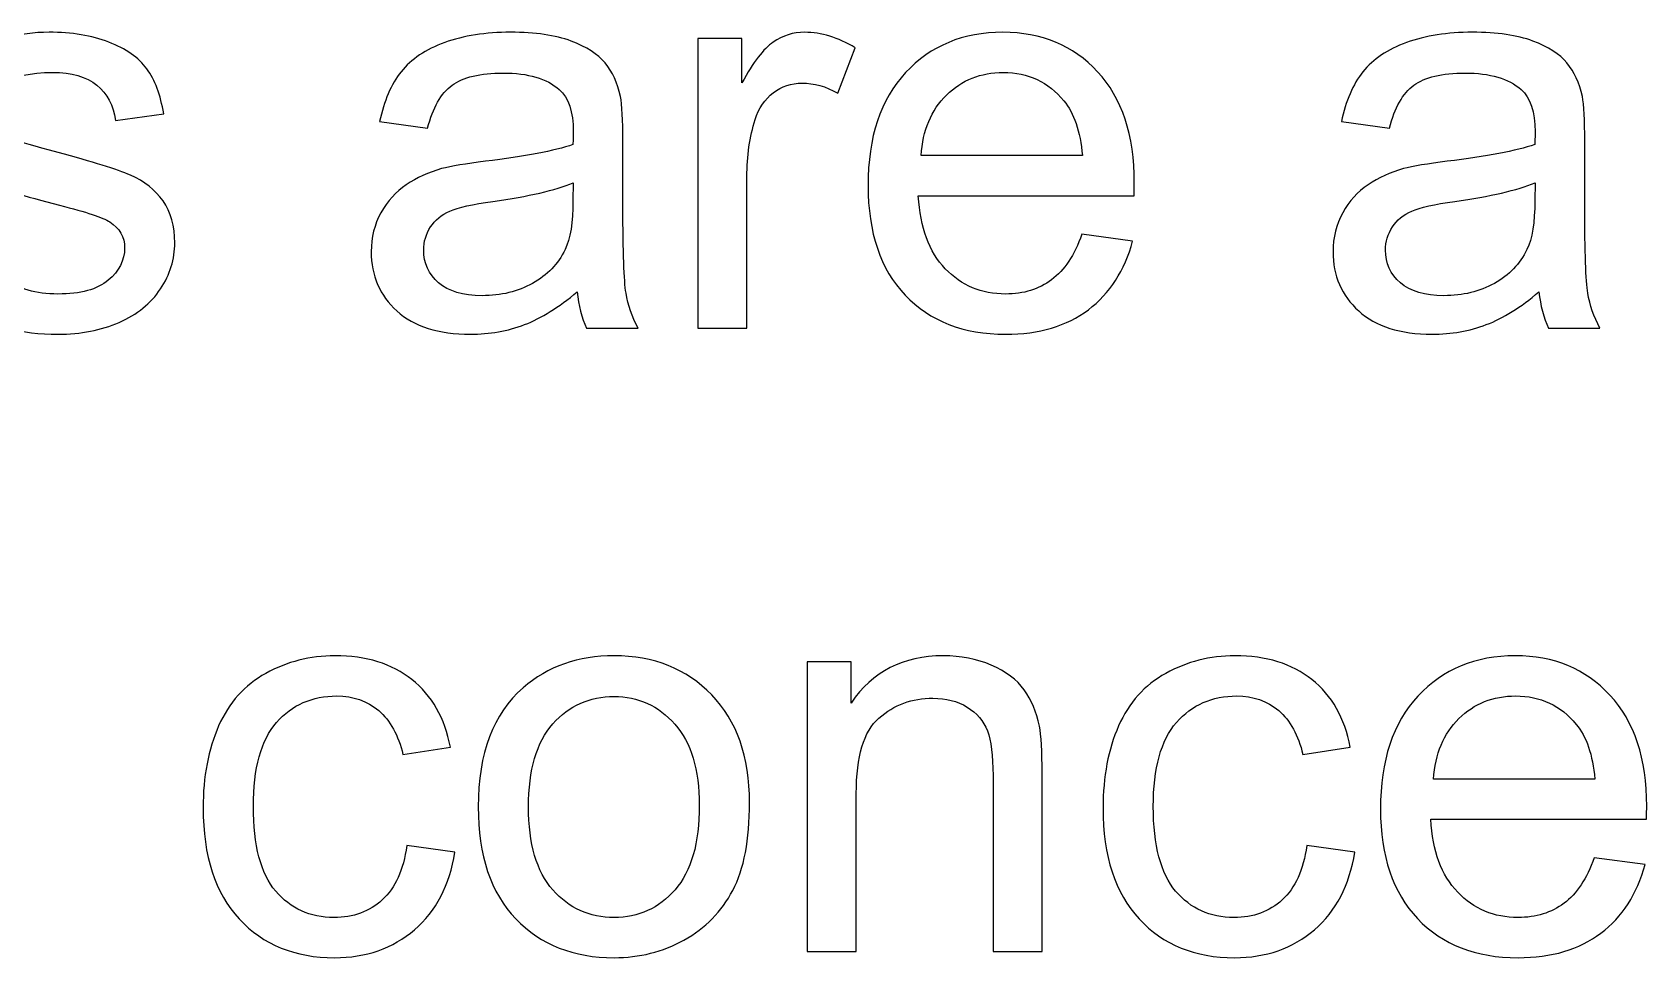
# Model space of a CAD drawing. Header units: centimetres. Extents: x -73.3 to 26.2, y -19.8 to 24.4.
# Drawn here: x 10.63 to 14.551, y 21.884 to 24.132 of the extents above; entities that cross this region are included whole.
import ezdxf

# ---------------------------------------------------------------- set-up
doc = ezdxf.new("R2010")
doc.units = ezdxf.units.CM
doc.header["$MEASUREMENT"] = 0
doc.layers.add('layer 1', color=7, linetype='Continuous')

msp = doc.modelspace()

# ---------------------------------------------------------------- linework, layer by layer
at = {"layer": 'layer 1', "color": 250}
for points, knots in [([(10.39215, 23.62334), (10.39215, 23.62334), (10.51008, 23.64232), (10.51008, 23.64232), (10.51008, 23.64232), (10.51663, 23.5951), (10.53516, 23.55896), (10.56543, 23.53365), (10.56543, 23.53365), (10.5957, 23.50858), (10.63818, 23.49593), (10.6924, 23.49593), (10.6924, 23.49593), (10.74729, 23.49593), (10.78796, 23.507), (10.81462, 23.52936), (10.81462, 23.52936), (10.84105, 23.5515), (10.85438, 23.57771), (10.85438, 23.60776), (10.85438, 23.60776), (10.85438, 23.63464), (10.84241, 23.65588), (10.81868, 23.67124), (10.81868, 23.67124), (10.80197, 23.68186), (10.7613, 23.69519), (10.69669, 23.71168), (10.69669, 23.71168), (10.60948, 23.73359), (10.54916, 23.75257), (10.51528, 23.76861), (10.51528, 23.76861), (10.48161, 23.78488), (10.45609, 23.80702), (10.43869, 23.83548), (10.43869, 23.83548), (10.42129, 23.86372), (10.41248, 23.89512), (10.41248, 23.92946), (10.41248, 23.92946), (10.41248, 23.96087), (10.41971, 23.98978), (10.43395, 24.01644), (10.43395, 24.01644), (10.4484, 24.0431), (10.46783, 24.06524), (10.49246, 24.08286), (10.49246, 24.08286), (10.51098, 24.09642), (10.53629, 24.10794), (10.56814, 24.11743), (10.56814, 24.11743), (10.60022, 24.12692), (10.63434, 24.13166), (10.67093, 24.13166), (10.67093, 24.13166), (10.72606, 24.13166), (10.7744, 24.12375), (10.81597, 24.10771), (10.81597, 24.10771), (10.85777, 24.0919), (10.88849, 24.07021), (10.90837, 24.0431), (10.90837, 24.0431), (10.92803, 24.01576), (10.94181, 23.97939), (10.94927, 23.93376), (10.94927, 23.93376), (10.94927, 23.93376), (10.83269, 23.91749), (10.83269, 23.91749), (10.83269, 23.91749), (10.8275, 23.95409), (10.81213, 23.98278), (10.78683, 24.00334), (10.78683, 24.00334), (10.76153, 24.0239), (10.72583, 24.03406), (10.67952, 24.03406), (10.67952, 24.03406), (10.62507, 24.03406), (10.58599, 24.02503), (10.56272, 24.00695), (10.56272, 24.00695), (10.53945, 23.98888), (10.5277, 23.96764), (10.5277, 23.94347), (10.5277, 23.94347), (10.5277, 23.92811), (10.53245, 23.9141), (10.54216, 23.90168), (10.54216, 23.90168), (10.55188, 23.88902), (10.56701, 23.87841), (10.5878, 23.87005), (10.5878, 23.87005), (10.59977, 23.86553), (10.63456, 23.85536), (10.69285, 23.83955), (10.69285, 23.83955), (10.77689, 23.81718), (10.83563, 23.79866), (10.86906, 23.78442), (10.86906, 23.78442), (10.9025, 23.77019), (10.92871, 23.74918), (10.94768, 23.72207), (10.94768, 23.72207), (10.96689, 23.69473), (10.97638, 23.66085), (10.97638, 23.62018), (10.97638, 23.62018), (10.97638, 23.58065), (10.96485, 23.54337), (10.94158, 23.50835), (10.94158, 23.50835), (10.91831, 23.47333), (10.88488, 23.44622), (10.84128, 23.42702), (10.84128, 23.42702), (10.79745, 23.40782), (10.74797, 23.39833), (10.69285, 23.39833), (10.69285, 23.39833), (10.60158, 23.39833), (10.53177, 23.41731), (10.48387, 23.45503), (10.48387, 23.45503), (10.43598, 23.49299), (10.40548, 23.54902), (10.39215, 23.62334)], [0, 0, 0, 0, 0.0294118, 0.0294118, 0.0294118, 0.0294118, 0.0588235, 0.0588235, 0.0588235, 0.0588235, 0.0882353, 0.0882353, 0.0882353, 0.0882353, 0.1176471, 0.1176471, 0.1176471, 0.1176471, 0.1470588, 0.1470588, 0.1470588, 0.1470588, 0.1764706, 0.1764706, 0.1764706, 0.1764706, 0.2058824, 0.2058824, 0.2058824, 0.2058824, 0.2352941, 0.2352941, 0.2352941, 0.2352941, 0.2647059, 0.2647059, 0.2647059, 0.2647059, 0.2941176, 0.2941176, 0.2941176, 0.2941176, 0.3235294, 0.3235294, 0.3235294, 0.3235294, 0.3529412, 0.3529412, 0.3529412, 0.3529412, 0.3823529, 0.3823529, 0.3823529, 0.3823529, 0.4117647, 0.4117647, 0.4117647, 0.4117647, 0.4411765, 0.4411765, 0.4411765, 0.4411765, 0.4705882, 0.4705882, 0.4705882, 0.4705882, 0.5, 0.5, 0.5, 0.5, 0.5294118, 0.5294118, 0.5294118, 0.5294118, 0.5588235, 0.5588235, 0.5588235, 0.5588235, 0.5882353, 0.5882353, 0.5882353, 0.5882353, 0.6176471, 0.6176471, 0.6176471, 0.6176471, 0.6470588, 0.6470588, 0.6470588, 0.6470588, 0.6764706, 0.6764706, 0.6764706, 0.6764706, 0.7058824, 0.7058824, 0.7058824, 0.7058824, 0.7352941, 0.7352941, 0.7352941, 0.7352941, 0.7647059, 0.7647059, 0.7647059, 0.7647059, 0.7941176, 0.7941176, 0.7941176, 0.7941176, 0.8235294, 0.8235294, 0.8235294, 0.8235294, 0.8529412, 0.8529412, 0.8529412, 0.8529412, 0.8823529, 0.8823529, 0.8823529, 0.8823529, 0.9117647, 0.9117647, 0.9117647, 0.9117647, 0.9411765, 0.9411765, 0.9411765, 0.9411765, 1, 1, 1, 1]), ([(11.95347, 23.50135), (11.90919, 23.46362), (11.86649, 23.43719), (11.8256, 23.4216), (11.8256, 23.4216), (11.78471, 23.40601), (11.74088, 23.39833), (11.69389, 23.39833), (11.69389, 23.39833), (11.61663, 23.39833), (11.55721, 23.41708), (11.51564, 23.45481), (11.51564, 23.45481), (11.47407, 23.49231), (11.45329, 23.54043), (11.45329, 23.59894), (11.45329, 23.59894), (11.45329, 23.63328), (11.4612, 23.66469), (11.47678, 23.69315), (11.47678, 23.69315), (11.4926, 23.72162), (11.51316, 23.74421), (11.53846, 23.76138), (11.53846, 23.76138), (11.56399, 23.77855), (11.59245, 23.79165), (11.62431, 23.80046), (11.62431, 23.80046), (11.6478, 23.80656), (11.68327, 23.81244), (11.73049, 23.81831), (11.73049, 23.81831), (11.82673, 23.82961), (11.8979, 23.84339), (11.94331, 23.8592), (11.94331, 23.8592), (11.94376, 23.87547), (11.94398, 23.88586), (11.94398, 23.89015), (11.94398, 23.89015), (11.94398, 23.9385), (11.93269, 23.97261), (11.9101, 23.99249), (11.9101, 23.99249), (11.8796, 24.01938), (11.83419, 24.03271), (11.77409, 24.03271), (11.77409, 24.03271), (11.71784, 24.03271), (11.67627, 24.02277), (11.64961, 24.00311), (11.64961, 24.00311), (11.62273, 23.98346), (11.60307, 23.94867), (11.59019, 23.89851), (11.59019, 23.89851), (11.59019, 23.89851), (11.47362, 23.91478), (11.47362, 23.91478), (11.47362, 23.91478), (11.48424, 23.96471), (11.50163, 24.00515), (11.52603, 24.03587), (11.52603, 24.03587), (11.55043, 24.0666), (11.58568, 24.09009), (11.63176, 24.10681), (11.63176, 24.10681), (11.67763, 24.1233), (11.73117, 24.13166), (11.79171, 24.13166), (11.79171, 24.13166), (11.85181, 24.13166), (11.90083, 24.12466), (11.93856, 24.11042), (11.93856, 24.11042), (11.97606, 24.09619), (12.00385, 24.07857), (12.02147, 24.05711), (12.02147, 24.05711), (12.03909, 24.03564), (12.05152, 24.00853), (12.05875, 23.97578), (12.05875, 23.97578), (12.06259, 23.95544), (12.06462, 23.91885), (12.06462, 23.86621), (12.06462, 23.86621), (12.06462, 23.86621), (12.06462, 23.70806), (12.06462, 23.70806), (12.06462, 23.70806), (12.06462, 23.59759), (12.06711, 23.52778), (12.07208, 23.49819), (12.07208, 23.49819), (12.07682, 23.46859), (12.08676, 23.44035), (12.10122, 23.41324), (12.10122, 23.41324), (12.10122, 23.41324), (11.97652, 23.41324), (11.97652, 23.41324), (11.97652, 23.41324), (11.96454, 23.43832), (11.95686, 23.46769), (11.95347, 23.50135)], [0, 0, 0, 0, 0.0357143, 0.0357143, 0.0357143, 0.0357143, 0.0714286, 0.0714286, 0.0714286, 0.0714286, 0.1071429, 0.1071429, 0.1071429, 0.1071429, 0.1428571, 0.1428571, 0.1428571, 0.1428571, 0.1785714, 0.1785714, 0.1785714, 0.1785714, 0.2142857, 0.2142857, 0.2142857, 0.2142857, 0.25, 0.25, 0.25, 0.25, 0.2857143, 0.2857143, 0.2857143, 0.2857143, 0.3214286, 0.3214286, 0.3214286, 0.3214286, 0.3571429, 0.3571429, 0.3571429, 0.3571429, 0.3928571, 0.3928571, 0.3928571, 0.3928571, 0.4285714, 0.4285714, 0.4285714, 0.4285714, 0.4642857, 0.4642857, 0.4642857, 0.4642857, 0.5, 0.5, 0.5, 0.5, 0.5357143, 0.5357143, 0.5357143, 0.5357143, 0.5714286, 0.5714286, 0.5714286, 0.5714286, 0.6071429, 0.6071429, 0.6071429, 0.6071429, 0.6428571, 0.6428571, 0.6428571, 0.6428571, 0.6785714, 0.6785714, 0.6785714, 0.6785714, 0.7142857, 0.7142857, 0.7142857, 0.7142857, 0.75, 0.75, 0.75, 0.75, 0.7857143, 0.7857143, 0.7857143, 0.7857143, 0.8214286, 0.8214286, 0.8214286, 0.8214286, 0.8571429, 0.8571429, 0.8571429, 0.8571429, 0.8928571, 0.8928571, 0.8928571, 0.8928571, 0.9285714, 0.9285714, 0.9285714, 0.9285714, 1, 1, 1, 1]), ([(12.24649, 23.41324), (12.24649, 23.41324), (12.24649, 24.11675), (12.24649, 24.11675), (12.24649, 24.11675), (12.24649, 24.11675), (12.35357, 24.11675), (12.35357, 24.11675), (12.35357, 24.11675), (12.35357, 24.11675), (12.35357, 24.00899), (12.35357, 24.00899), (12.35357, 24.00899), (12.38091, 24.05891), (12.40621, 24.0919), (12.42948, 24.10771), (12.42948, 24.10771), (12.45275, 24.12375), (12.47828, 24.13166), (12.50607, 24.13166), (12.50607, 24.13166), (12.54628, 24.13166), (12.58717, 24.11901), (12.62874, 24.09393), (12.62874, 24.09393), (12.62874, 24.09393), (12.58627, 23.98391), (12.58627, 23.98391), (12.58627, 23.98391), (12.55735, 24.00018), (12.52843, 24.00831), (12.49952, 24.00831), (12.49952, 24.00831), (12.47354, 24.00831), (12.45027, 24.0004), (12.42971, 23.98481), (12.42971, 23.98481), (12.40915, 23.96923), (12.39446, 23.94754), (12.38565, 23.91975), (12.38565, 23.91975), (12.37232, 23.8775), (12.36577, 23.83119), (12.36577, 23.78081), (12.36577, 23.78081), (12.36577, 23.78081), (12.36577, 23.41324), (12.36577, 23.41324), (12.36577, 23.41324), (12.36577, 23.41324), (12.24649, 23.41324), (12.24649, 23.41324)], [0, 0, 0, 0, 0.0714286, 0.0714286, 0.0714286, 0.0714286, 0.1428571, 0.1428571, 0.1428571, 0.1428571, 0.2142857, 0.2142857, 0.2142857, 0.2142857, 0.2857143, 0.2857143, 0.2857143, 0.2857143, 0.3571429, 0.3571429, 0.3571429, 0.3571429, 0.4285714, 0.4285714, 0.4285714, 0.4285714, 0.5, 0.5, 0.5, 0.5, 0.5714286, 0.5714286, 0.5714286, 0.5714286, 0.6428571, 0.6428571, 0.6428571, 0.6428571, 0.7142857, 0.7142857, 0.7142857, 0.7142857, 0.7857143, 0.7857143, 0.7857143, 0.7857143, 0.8571429, 0.8571429, 0.8571429, 0.8571429, 1, 1, 1, 1]), ([(13.17907, 23.64097), (13.17907, 23.64097), (13.30243, 23.6247), (13.30243, 23.6247), (13.30243, 23.6247), (13.28322, 23.55308), (13.2473, 23.49728), (13.19489, 23.45775), (13.19489, 23.45775), (13.14248, 23.41821), (13.0756, 23.39833), (12.99405, 23.39833), (12.99405, 23.39833), (12.89148, 23.39833), (12.81015, 23.42996), (12.75006, 23.49322), (12.75006, 23.49322), (12.68996, 23.55625), (12.65991, 23.64503), (12.65991, 23.75912), (12.65991, 23.75912), (12.65991, 23.87705), (12.69019, 23.96877), (12.75096, 24.03384), (12.75096, 24.03384), (12.81173, 24.09913), (12.89058, 24.13166), (12.9875, 24.13166), (12.9875, 24.13166), (13.08125, 24.13166), (13.15784, 24.09981), (13.21725, 24.03587), (13.21725, 24.03587), (13.27667, 23.97194), (13.30649, 23.88202), (13.30649, 23.76612), (13.30649, 23.76612), (13.30649, 23.75912), (13.30627, 23.7485), (13.30581, 23.7345), (13.30581, 23.7345), (13.30581, 23.7345), (12.78191, 23.7345), (12.78191, 23.7345), (12.78191, 23.7345), (12.78643, 23.65746), (12.80812, 23.59827), (12.84743, 23.55738), (12.84743, 23.55738), (12.88651, 23.51648), (12.93553, 23.49593), (12.99405, 23.49593), (12.99405, 23.49593), (13.03765, 23.49593), (13.07493, 23.50745), (13.10565, 23.53049), (13.10565, 23.53049), (13.1366, 23.55354), (13.161, 23.59036), (13.17907, 23.64097)], [0, 0, 0, 0, 0.0625, 0.0625, 0.0625, 0.0625, 0.125, 0.125, 0.125, 0.125, 0.1875, 0.1875, 0.1875, 0.1875, 0.25, 0.25, 0.25, 0.25, 0.3125, 0.3125, 0.3125, 0.3125, 0.375, 0.375, 0.375, 0.375, 0.4375, 0.4375, 0.4375, 0.4375, 0.5, 0.5, 0.5, 0.5, 0.5625, 0.5625, 0.5625, 0.5625, 0.625, 0.625, 0.625, 0.625, 0.6875, 0.6875, 0.6875, 0.6875, 0.75, 0.75, 0.75, 0.75, 0.8125, 0.8125, 0.8125, 0.8125, 0.875, 0.875, 0.875, 0.875, 1, 1, 1, 1]), ([(14.28924, 23.50135), (14.24496, 23.46362), (14.20226, 23.43719), (14.16137, 23.4216), (14.16137, 23.4216), (14.12048, 23.40601), (14.07665, 23.39833), (14.02966, 23.39833), (14.02966, 23.39833), (13.9524, 23.39833), (13.89298, 23.41708), (13.85141, 23.45481), (13.85141, 23.45481), (13.80984, 23.49231), (13.78906, 23.54043), (13.78906, 23.59894), (13.78906, 23.59894), (13.78906, 23.63328), (13.79697, 23.66469), (13.81255, 23.69315), (13.81255, 23.69315), (13.82837, 23.72162), (13.84893, 23.74421), (13.87423, 23.76138), (13.87423, 23.76138), (13.89976, 23.77855), (13.92822, 23.79165), (13.96008, 23.80046), (13.96008, 23.80046), (13.98357, 23.80656), (14.01904, 23.81244), (14.06626, 23.81831), (14.06626, 23.81831), (14.1625, 23.82961), (14.23367, 23.84339), (14.27908, 23.8592), (14.27908, 23.8592), (14.27953, 23.87547), (14.27975, 23.88586), (14.27975, 23.89015), (14.27975, 23.89015), (14.27975, 23.9385), (14.26846, 23.97261), (14.24587, 23.99249), (14.24587, 23.99249), (14.21537, 24.01938), (14.16996, 24.03271), (14.10986, 24.03271), (14.10986, 24.03271), (14.05361, 24.03271), (14.01204, 24.02277), (13.98538, 24.00311), (13.98538, 24.00311), (13.9585, 23.98346), (13.93884, 23.94867), (13.92596, 23.89851), (13.92596, 23.89851), (13.92596, 23.89851), (13.80939, 23.91478), (13.80939, 23.91478), (13.80939, 23.91478), (13.82001, 23.96471), (13.8374, 24.00515), (13.8618, 24.03587), (13.8618, 24.03587), (13.8862, 24.0666), (13.92145, 24.09009), (13.96753, 24.10681), (13.96753, 24.10681), (14.0134, 24.1233), (14.06694, 24.13166), (14.12748, 24.13166), (14.12748, 24.13166), (14.18758, 24.13166), (14.2366, 24.12466), (14.27433, 24.11042), (14.27433, 24.11042), (14.31183, 24.09619), (14.33962, 24.07857), (14.35724, 24.05711), (14.35724, 24.05711), (14.37486, 24.03564), (14.38729, 24.00853), (14.39452, 23.97578), (14.39452, 23.97578), (14.39836, 23.95544), (14.40039, 23.91885), (14.40039, 23.86621), (14.40039, 23.86621), (14.40039, 23.86621), (14.40039, 23.70806), (14.40039, 23.70806), (14.40039, 23.70806), (14.40039, 23.59759), (14.40288, 23.52778), (14.40785, 23.49819), (14.40785, 23.49819), (14.41259, 23.46859), (14.42253, 23.44035), (14.43699, 23.41324), (14.43699, 23.41324), (14.43699, 23.41324), (14.31229, 23.41324), (14.31229, 23.41324), (14.31229, 23.41324), (14.30031, 23.43832), (14.29263, 23.46769), (14.28924, 23.50135)], [0, 0, 0, 0, 0.0357143, 0.0357143, 0.0357143, 0.0357143, 0.0714286, 0.0714286, 0.0714286, 0.0714286, 0.1071429, 0.1071429, 0.1071429, 0.1071429, 0.1428571, 0.1428571, 0.1428571, 0.1428571, 0.1785714, 0.1785714, 0.1785714, 0.1785714, 0.2142857, 0.2142857, 0.2142857, 0.2142857, 0.25, 0.25, 0.25, 0.25, 0.2857143, 0.2857143, 0.2857143, 0.2857143, 0.3214286, 0.3214286, 0.3214286, 0.3214286, 0.3571429, 0.3571429, 0.3571429, 0.3571429, 0.3928571, 0.3928571, 0.3928571, 0.3928571, 0.4285714, 0.4285714, 0.4285714, 0.4285714, 0.4642857, 0.4642857, 0.4642857, 0.4642857, 0.5, 0.5, 0.5, 0.5, 0.5357143, 0.5357143, 0.5357143, 0.5357143, 0.5714286, 0.5714286, 0.5714286, 0.5714286, 0.6071429, 0.6071429, 0.6071429, 0.6071429, 0.6428571, 0.6428571, 0.6428571, 0.6428571, 0.6785714, 0.6785714, 0.6785714, 0.6785714, 0.7142857, 0.7142857, 0.7142857, 0.7142857, 0.75, 0.75, 0.75, 0.75, 0.7857143, 0.7857143, 0.7857143, 0.7857143, 0.8214286, 0.8214286, 0.8214286, 0.8214286, 0.8571429, 0.8571429, 0.8571429, 0.8571429, 0.8928571, 0.8928571, 0.8928571, 0.8928571, 0.9285714, 0.9285714, 0.9285714, 0.9285714, 1, 1, 1, 1]), ([(12.78869, 23.83209), (12.78869, 23.83209), (13.18043, 23.83209), (13.18043, 23.83209), (13.18043, 23.83209), (13.17523, 23.89128), (13.1601, 23.93556), (13.13547, 23.96516), (13.13547, 23.96516), (13.09774, 24.01102), (13.04849, 24.03406), (12.98817, 24.03406), (12.98817, 24.03406), (12.9335, 24.03406), (12.88764, 24.01576), (12.85036, 23.97917), (12.85036, 23.97917), (12.81331, 23.94257), (12.79275, 23.89354), (12.78869, 23.83209)], [0, 0, 0, 0, 0.1666667, 0.1666667, 0.1666667, 0.1666667, 0.3333333, 0.3333333, 0.3333333, 0.3333333, 0.5, 0.5, 0.5, 0.5, 0.6666667, 0.6666667, 0.6666667, 0.6666667, 1, 1, 1, 1]), ([(11.94398, 23.76567), (11.90061, 23.74805), (11.83554, 23.73314), (11.74879, 23.72094), (11.74879, 23.72094), (11.69954, 23.71394), (11.66475, 23.70603), (11.64442, 23.69722), (11.64442, 23.69722), (11.62408, 23.68841), (11.60849, 23.67553), (11.59742, 23.65881), (11.59742, 23.65881), (11.58635, 23.64187), (11.58071, 23.62312), (11.58071, 23.60233), (11.58071, 23.60233), (11.58071, 23.57093), (11.59268, 23.5445), (11.61685, 23.52349), (11.61685, 23.52349), (11.64103, 23.50248), (11.67627, 23.49186), (11.72258, 23.49186), (11.72258, 23.49186), (11.76844, 23.49186), (11.80934, 23.5018), (11.84526, 23.52191), (11.84526, 23.52191), (11.88095, 23.54179), (11.90738, 23.56912), (11.9241, 23.60369), (11.9241, 23.60369), (11.93698, 23.63057), (11.94331, 23.67011), (11.94331, 23.7223), (11.94331, 23.7223), (11.94331, 23.7223), (11.94398, 23.76567), (11.94398, 23.76567)], [0, 0, 0, 0, 0.0909091, 0.0909091, 0.0909091, 0.0909091, 0.1818182, 0.1818182, 0.1818182, 0.1818182, 0.2727273, 0.2727273, 0.2727273, 0.2727273, 0.3636364, 0.3636364, 0.3636364, 0.3636364, 0.4545455, 0.4545455, 0.4545455, 0.4545455, 0.5454545, 0.5454545, 0.5454545, 0.5454545, 0.6363636, 0.6363636, 0.6363636, 0.6363636, 0.7272727, 0.7272727, 0.7272727, 0.7272727, 0.8181818, 0.8181818, 0.8181818, 0.8181818, 1, 1, 1, 1]), ([(14.27975, 23.76567), (14.23638, 23.74805), (14.17131, 23.73314), (14.08456, 23.72094), (14.08456, 23.72094), (14.03531, 23.71394), (14.00052, 23.70603), (13.98019, 23.69722), (13.98019, 23.69722), (13.95985, 23.68841), (13.94426, 23.67553), (13.93319, 23.65881), (13.93319, 23.65881), (13.92212, 23.64187), (13.91648, 23.62312), (13.91648, 23.60233), (13.91648, 23.60233), (13.91648, 23.57093), (13.92845, 23.5445), (13.95262, 23.52349), (13.95262, 23.52349), (13.9768, 23.50248), (14.01204, 23.49186), (14.05835, 23.49186), (14.05835, 23.49186), (14.10421, 23.49186), (14.14511, 23.5018), (14.18103, 23.52191), (14.18103, 23.52191), (14.21672, 23.54179), (14.24315, 23.56912), (14.25987, 23.60369), (14.25987, 23.60369), (14.27275, 23.63057), (14.27908, 23.67011), (14.27908, 23.7223), (14.27908, 23.7223), (14.27908, 23.7223), (14.27975, 23.76567), (14.27975, 23.76567)], [0, 0, 0, 0, 0.0909091, 0.0909091, 0.0909091, 0.0909091, 0.1818182, 0.1818182, 0.1818182, 0.1818182, 0.2727273, 0.2727273, 0.2727273, 0.2727273, 0.3636364, 0.3636364, 0.3636364, 0.3636364, 0.4545455, 0.4545455, 0.4545455, 0.4545455, 0.5454545, 0.5454545, 0.5454545, 0.5454545, 0.6363636, 0.6363636, 0.6363636, 0.6363636, 0.7272727, 0.7272727, 0.7272727, 0.7272727, 0.8181818, 0.8181818, 0.8181818, 0.8181818, 1, 1, 1, 1]), ([(11.53982, 22.15646), (11.53982, 22.15646), (11.6564, 22.14019), (11.6564, 22.14019), (11.6564, 22.14019), (11.64352, 22.05999), (11.61099, 21.99741), (11.55835, 21.952), (11.55835, 21.952), (11.50571, 21.90659), (11.44087, 21.884), (11.36428, 21.884), (11.36428, 21.884), (11.26827, 21.884), (11.191, 21.9154), (11.13272, 21.97821), (11.13272, 21.97821), (11.0742, 22.04101), (11.04506, 22.13093), (11.04506, 22.24795), (11.04506, 22.24795), (11.04506, 22.32386), (11.05771, 22.39006), (11.08279, 22.44699), (11.08279, 22.44699), (11.10787, 22.50369), (11.14605, 22.54639), (11.19756, 22.57463), (11.19756, 22.57463), (11.24884, 22.6031), (11.30464, 22.61733), (11.36519, 22.61733), (11.36519, 22.61733), (11.44132, 22.61733), (11.5039, 22.59813), (11.55225, 22.5595), (11.55225, 22.5595), (11.60082, 22.52086), (11.632, 22.46597), (11.64555, 22.39503), (11.64555, 22.39503), (11.64555, 22.39503), (11.53033, 22.37741), (11.53033, 22.37741), (11.53033, 22.37741), (11.51926, 22.42462), (11.49983, 22.46009), (11.47159, 22.48404), (11.47159, 22.48404), (11.44358, 22.50776), (11.40969, 22.51973), (11.36993, 22.51973), (11.36993, 22.51973), (11.30984, 22.51973), (11.26104, 22.49827), (11.22331, 22.45535), (11.22331, 22.45535), (11.18581, 22.4122), (11.16706, 22.34442), (11.16706, 22.25134), (11.16706, 22.25134), (11.16706, 22.15691), (11.18513, 22.08846), (11.22128, 22.04576), (11.22128, 22.04576), (11.25765, 22.00306), (11.30487, 21.9816), (11.36293, 21.9816), (11.36293, 21.9816), (11.40992, 21.9816), (11.449, 21.99583), (11.48018, 22.02452), (11.48018, 22.02452), (11.51158, 22.05299), (11.53146, 22.09704), (11.53982, 22.15646)], [0, 0, 0, 0, 0.05, 0.05, 0.05, 0.05, 0.1, 0.1, 0.1, 0.1, 0.15, 0.15, 0.15, 0.15, 0.2, 0.2, 0.2, 0.2, 0.25, 0.25, 0.25, 0.25, 0.3, 0.3, 0.3, 0.3, 0.35, 0.35, 0.35, 0.35, 0.4, 0.4, 0.4, 0.4, 0.45, 0.45, 0.45, 0.45, 0.5, 0.5, 0.5, 0.5, 0.55, 0.55, 0.55, 0.55, 0.6, 0.6, 0.6, 0.6, 0.65, 0.65, 0.65, 0.65, 0.7, 0.7, 0.7, 0.7, 0.75, 0.75, 0.75, 0.75, 0.8, 0.8, 0.8, 0.8, 0.85, 0.85, 0.85, 0.85, 0.9, 0.9, 0.9, 0.9, 1, 1, 1, 1]), ([(11.71332, 22.25066), (11.71332, 22.38057), (11.74947, 22.47681), (11.82199, 22.53939), (11.82199, 22.53939), (11.88231, 22.59135), (11.95618, 22.61733), (12.04316, 22.61733), (12.04316, 22.61733), (12.13963, 22.61733), (12.2187, 22.5857), (12.28015, 22.52244), (12.28015, 22.52244), (12.34137, 22.45941), (12.3721, 22.37198), (12.3721, 22.26061), (12.3721, 22.26061), (12.3721, 22.17024), (12.35854, 22.0993), (12.33143, 22.04756), (12.33143, 22.04756), (12.30432, 21.99583), (12.26479, 21.95562), (12.21283, 21.92692), (12.21283, 21.92692), (12.16109, 21.89823), (12.10439, 21.884), (12.04316, 21.884), (12.04316, 21.884), (11.94466, 21.884), (11.86514, 21.9154), (11.80437, 21.97843), (11.80437, 21.97843), (11.74359, 22.04146), (11.71332, 22.13228), (11.71332, 22.25066)], [0, 0, 0, 0, 0.1, 0.1, 0.1, 0.1, 0.2, 0.2, 0.2, 0.2, 0.3, 0.3, 0.3, 0.3, 0.4, 0.4, 0.4, 0.4, 0.5, 0.5, 0.5, 0.5, 0.6, 0.6, 0.6, 0.6, 0.7, 0.7, 0.7, 0.7, 0.8, 0.8, 0.8, 0.8, 1, 1, 1, 1]), ([(12.51194, 21.89891), (12.51194, 21.89891), (12.51194, 22.60242), (12.51194, 22.60242), (12.51194, 22.60242), (12.51194, 22.60242), (12.61903, 22.60242), (12.61903, 22.60242), (12.61903, 22.60242), (12.61903, 22.60242), (12.61903, 22.50256), (12.61903, 22.50256), (12.61903, 22.50256), (12.67054, 22.57915), (12.74509, 22.61733), (12.84246, 22.61733), (12.84246, 22.61733), (12.88493, 22.61733), (12.92379, 22.60965), (12.95926, 22.59451), (12.95926, 22.59451), (12.99473, 22.57938), (13.02139, 22.55927), (13.03901, 22.53464), (13.03901, 22.53464), (13.05663, 22.51002), (13.06906, 22.48065), (13.07606, 22.44676), (13.07606, 22.44676), (13.08035, 22.42462), (13.08261, 22.38599), (13.08261, 22.33087), (13.08261, 22.33087), (13.08261, 22.33087), (13.08261, 21.89891), (13.08261, 21.89891), (13.08261, 21.89891), (13.08261, 21.89891), (12.96333, 21.89891), (12.96333, 21.89891), (12.96333, 21.89891), (12.96333, 21.89891), (12.96333, 22.32635), (12.96333, 22.32635), (12.96333, 22.32635), (12.96333, 22.37492), (12.95881, 22.41129), (12.94955, 22.43524), (12.94955, 22.43524), (12.94028, 22.45919), (12.92379, 22.47839), (12.9003, 22.49285), (12.9003, 22.49285), (12.8768, 22.50708), (12.84901, 22.51431), (12.81739, 22.51431), (12.81739, 22.51431), (12.76678, 22.51431), (12.72318, 22.49827), (12.68635, 22.46597), (12.68635, 22.46597), (12.64953, 22.43388), (12.63123, 22.37266), (12.63123, 22.28275), (12.63123, 22.28275), (12.63123, 22.28275), (12.63123, 21.89891), (12.63123, 21.89891), (12.63123, 21.89891), (12.63123, 21.89891), (12.51194, 21.89891), (12.51194, 21.89891)], [0, 0, 0, 0, 0.0526316, 0.0526316, 0.0526316, 0.0526316, 0.1052632, 0.1052632, 0.1052632, 0.1052632, 0.1578947, 0.1578947, 0.1578947, 0.1578947, 0.2105263, 0.2105263, 0.2105263, 0.2105263, 0.2631579, 0.2631579, 0.2631579, 0.2631579, 0.3157895, 0.3157895, 0.3157895, 0.3157895, 0.3684211, 0.3684211, 0.3684211, 0.3684211, 0.4210526, 0.4210526, 0.4210526, 0.4210526, 0.4736842, 0.4736842, 0.4736842, 0.4736842, 0.5263158, 0.5263158, 0.5263158, 0.5263158, 0.5789474, 0.5789474, 0.5789474, 0.5789474, 0.6315789, 0.6315789, 0.6315789, 0.6315789, 0.6842105, 0.6842105, 0.6842105, 0.6842105, 0.7368421, 0.7368421, 0.7368421, 0.7368421, 0.7894737, 0.7894737, 0.7894737, 0.7894737, 0.8421053, 0.8421053, 0.8421053, 0.8421053, 0.8947368, 0.8947368, 0.8947368, 0.8947368, 1, 1, 1, 1]), ([(13.72535, 22.15646), (13.72535, 22.15646), (13.84193, 22.14019), (13.84193, 22.14019), (13.84193, 22.14019), (13.82905, 22.05999), (13.79652, 21.99741), (13.74388, 21.952), (13.74388, 21.952), (13.69124, 21.90659), (13.6264, 21.884), (13.54981, 21.884), (13.54981, 21.884), (13.4538, 21.884), (13.37653, 21.9154), (13.31825, 21.97821), (13.31825, 21.97821), (13.25973, 22.04101), (13.23059, 22.13093), (13.23059, 22.24795), (13.23059, 22.24795), (13.23059, 22.32386), (13.24324, 22.39006), (13.26832, 22.44699), (13.26832, 22.44699), (13.2934, 22.50369), (13.33158, 22.54639), (13.38309, 22.57463), (13.38309, 22.57463), (13.43437, 22.6031), (13.49017, 22.61733), (13.55072, 22.61733), (13.55072, 22.61733), (13.62685, 22.61733), (13.68943, 22.59813), (13.73778, 22.5595), (13.73778, 22.5595), (13.78635, 22.52086), (13.81753, 22.46597), (13.83108, 22.39503), (13.83108, 22.39503), (13.83108, 22.39503), (13.71586, 22.37741), (13.71586, 22.37741), (13.71586, 22.37741), (13.70479, 22.42462), (13.68536, 22.46009), (13.65712, 22.48404), (13.65712, 22.48404), (13.62911, 22.50776), (13.59522, 22.51973), (13.55546, 22.51973), (13.55546, 22.51973), (13.49537, 22.51973), (13.44657, 22.49827), (13.40884, 22.45535), (13.40884, 22.45535), (13.37134, 22.4122), (13.35259, 22.34442), (13.35259, 22.25134), (13.35259, 22.25134), (13.35259, 22.15691), (13.37066, 22.08846), (13.40681, 22.04576), (13.40681, 22.04576), (13.44318, 22.00306), (13.4904, 21.9816), (13.54846, 21.9816), (13.54846, 21.9816), (13.59545, 21.9816), (13.63453, 21.99583), (13.66571, 22.02452), (13.66571, 22.02452), (13.69711, 22.05299), (13.71699, 22.09704), (13.72535, 22.15646)], [0, 0, 0, 0, 0.05, 0.05, 0.05, 0.05, 0.1, 0.1, 0.1, 0.1, 0.15, 0.15, 0.15, 0.15, 0.2, 0.2, 0.2, 0.2, 0.25, 0.25, 0.25, 0.25, 0.3, 0.3, 0.3, 0.3, 0.35, 0.35, 0.35, 0.35, 0.4, 0.4, 0.4, 0.4, 0.45, 0.45, 0.45, 0.45, 0.5, 0.5, 0.5, 0.5, 0.55, 0.55, 0.55, 0.55, 0.6, 0.6, 0.6, 0.6, 0.65, 0.65, 0.65, 0.65, 0.7, 0.7, 0.7, 0.7, 0.75, 0.75, 0.75, 0.75, 0.8, 0.8, 0.8, 0.8, 0.85, 0.85, 0.85, 0.85, 0.9, 0.9, 0.9, 0.9, 1, 1, 1, 1]), ([(14.42343, 22.12664), (14.42343, 22.12664), (14.54679, 22.11037), (14.54679, 22.11037), (14.54679, 22.11037), (14.52758, 22.03875), (14.49166, 21.98295), (14.43925, 21.94342), (14.43925, 21.94342), (14.38684, 21.90388), (14.31996, 21.884), (14.23841, 21.884), (14.23841, 21.884), (14.13584, 21.884), (14.05451, 21.91563), (13.99442, 21.97889), (13.99442, 21.97889), (13.93432, 22.04192), (13.90427, 22.1307), (13.90427, 22.24479), (13.90427, 22.24479), (13.90427, 22.36272), (13.93455, 22.45444), (13.99532, 22.51951), (13.99532, 22.51951), (14.05609, 22.5848), (14.13494, 22.61733), (14.23186, 22.61733), (14.23186, 22.61733), (14.32561, 22.61733), (14.4022, 22.58548), (14.46161, 22.52154), (14.46161, 22.52154), (14.52103, 22.45761), (14.55085, 22.36769), (14.55085, 22.25179), (14.55085, 22.25179), (14.55085, 22.24479), (14.55063, 22.23417), (14.55017, 22.22017), (14.55017, 22.22017), (14.55017, 22.22017), (14.02627, 22.22017), (14.02627, 22.22017), (14.02627, 22.22017), (14.03079, 22.14313), (14.05248, 22.08394), (14.09179, 22.04305), (14.09179, 22.04305), (14.13087, 22.00215), (14.17989, 21.9816), (14.23841, 21.9816), (14.23841, 21.9816), (14.28201, 21.9816), (14.31929, 21.99312), (14.35001, 22.01616), (14.35001, 22.01616), (14.38096, 22.03921), (14.40536, 22.07603), (14.42343, 22.12664)], [0, 0, 0, 0, 0.0625, 0.0625, 0.0625, 0.0625, 0.125, 0.125, 0.125, 0.125, 0.1875, 0.1875, 0.1875, 0.1875, 0.25, 0.25, 0.25, 0.25, 0.3125, 0.3125, 0.3125, 0.3125, 0.375, 0.375, 0.375, 0.375, 0.4375, 0.4375, 0.4375, 0.4375, 0.5, 0.5, 0.5, 0.5, 0.5625, 0.5625, 0.5625, 0.5625, 0.625, 0.625, 0.625, 0.625, 0.6875, 0.6875, 0.6875, 0.6875, 0.75, 0.75, 0.75, 0.75, 0.8125, 0.8125, 0.8125, 0.8125, 0.875, 0.875, 0.875, 0.875, 1, 1, 1, 1]), ([(11.83532, 22.25044), (11.83532, 22.16052), (11.85497, 22.0932), (11.89428, 22.04869), (11.89428, 22.04869), (11.93382, 22.00396), (11.98329, 21.9816), (12.04316, 21.9816), (12.04316, 21.9816), (12.10235, 21.9816), (12.1516, 22.00396), (12.19114, 22.04892), (12.19114, 22.04892), (12.23045, 22.09388), (12.2501, 22.16233), (12.2501, 22.25428), (12.2501, 22.25428), (12.2501, 22.34103), (12.23022, 22.40677), (12.19069, 22.45128), (12.19069, 22.45128), (12.15115, 22.49601), (12.1019, 22.51838), (12.04316, 22.51838), (12.04316, 22.51838), (11.98329, 22.51838), (11.93382, 22.49624), (11.89428, 22.45173), (11.89428, 22.45173), (11.85497, 22.40723), (11.83532, 22.34013), (11.83532, 22.25044)], [0, 0, 0, 0, 0.1111111, 0.1111111, 0.1111111, 0.1111111, 0.2222222, 0.2222222, 0.2222222, 0.2222222, 0.3333333, 0.3333333, 0.3333333, 0.3333333, 0.4444444, 0.4444444, 0.4444444, 0.4444444, 0.5555556, 0.5555556, 0.5555556, 0.5555556, 0.6666667, 0.6666667, 0.6666667, 0.6666667, 0.7777778, 0.7777778, 0.7777778, 0.7777778, 1, 1, 1, 1]), ([(14.03305, 22.31776), (14.03305, 22.31776), (14.42479, 22.31776), (14.42479, 22.31776), (14.42479, 22.31776), (14.41959, 22.37695), (14.40446, 22.42123), (14.37983, 22.45083), (14.37983, 22.45083), (14.3421, 22.49669), (14.29285, 22.51973), (14.23253, 22.51973), (14.23253, 22.51973), (14.17786, 22.51973), (14.132, 22.50143), (14.09472, 22.46484), (14.09472, 22.46484), (14.05767, 22.42824), (14.03711, 22.37921), (14.03305, 22.31776)], [0, 0, 0, 0, 0.1666667, 0.1666667, 0.1666667, 0.1666667, 0.3333333, 0.3333333, 0.3333333, 0.3333333, 0.5, 0.5, 0.5, 0.5, 0.6666667, 0.6666667, 0.6666667, 0.6666667, 1, 1, 1, 1])]:
    msp.add_open_spline(points, degree=3, knots=knots, dxfattribs=at)

doc.saveas('drawing.dxf')
